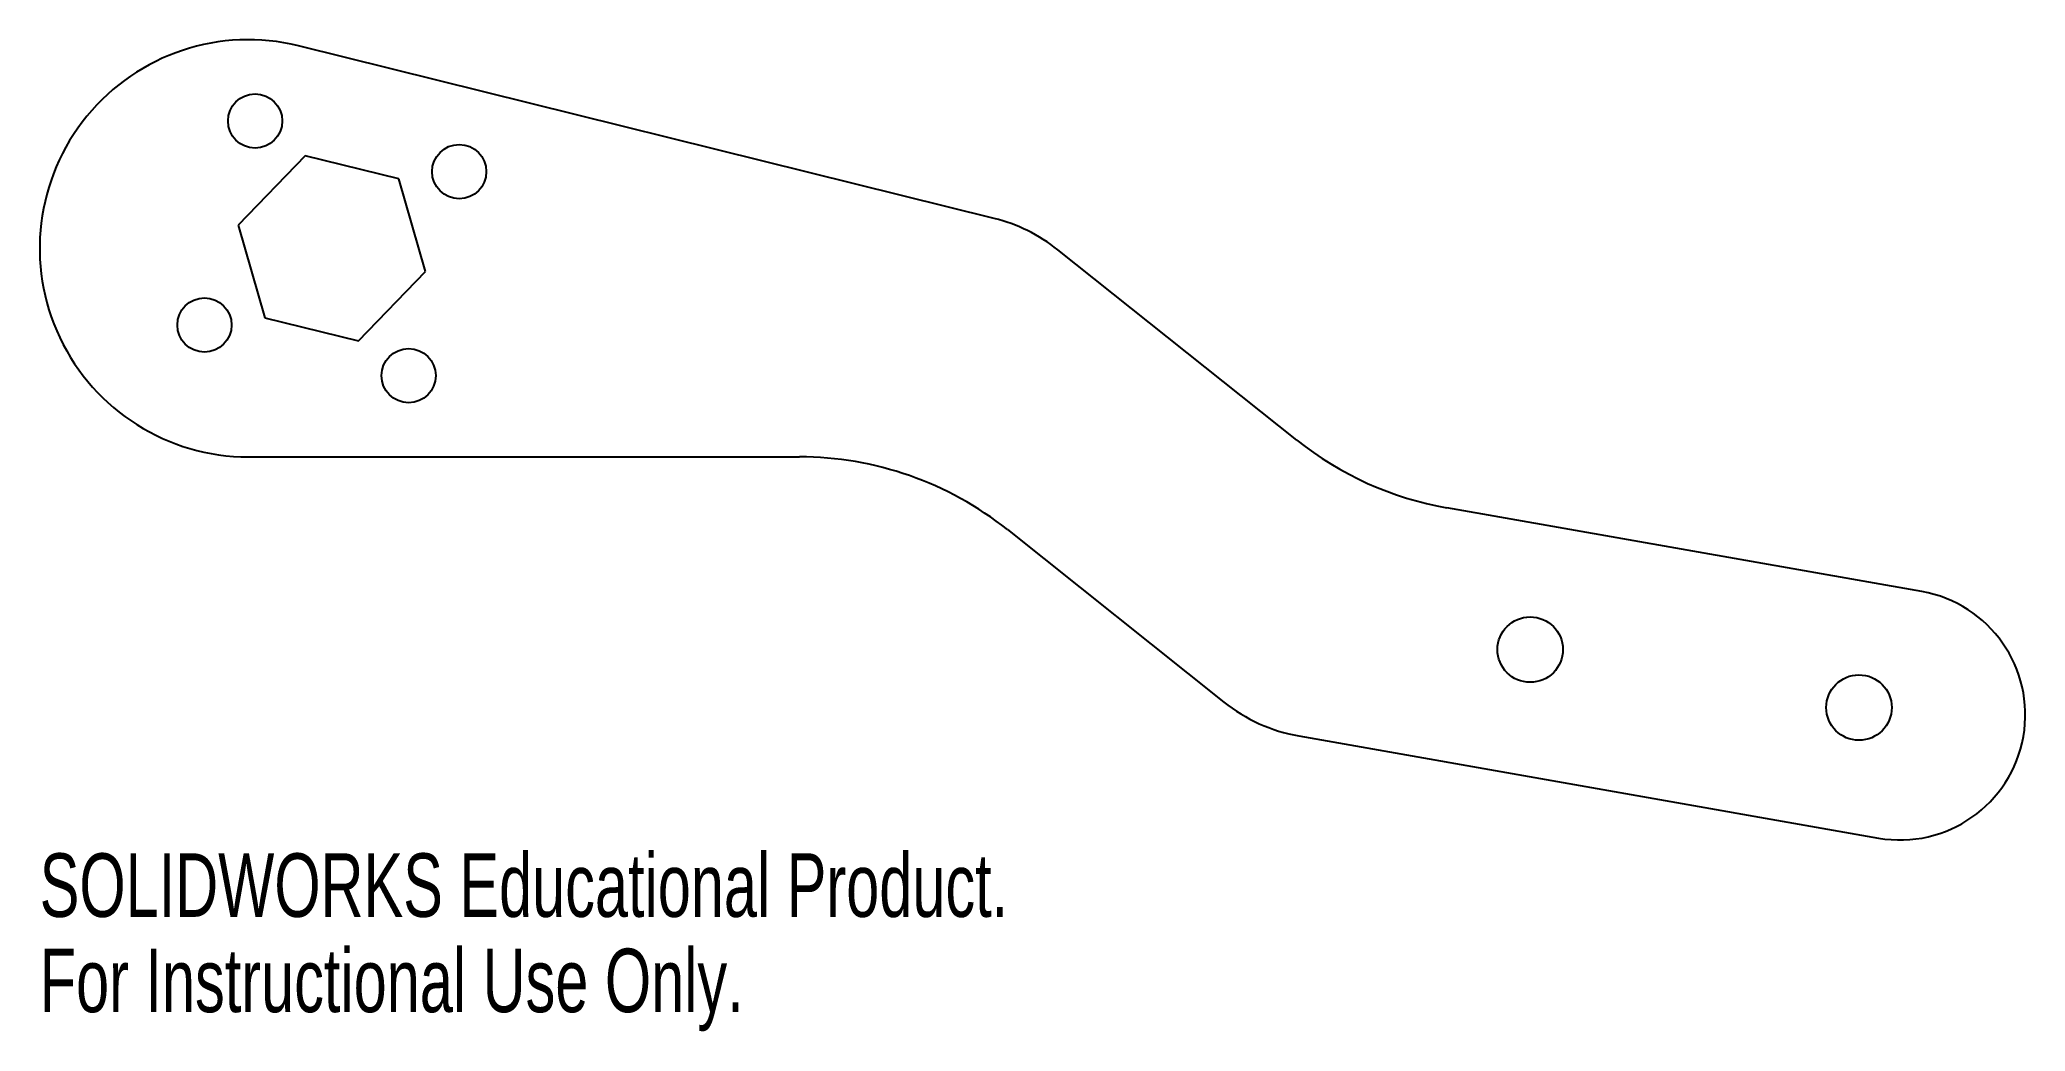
# Model space of a CAD drawing. Header units: inches. Extents: x -0.63 to 5.32, y -1.72 to 1.25.
import ezdxf

# ---------------------------------------------------------------- set-up
doc = ezdxf.new("R2010")
doc.units = ezdxf.units.IN
doc.header["$MEASUREMENT"] = 0
doc.styles.add('SLDTEXTSTYLE0', font='TXT', dxfattribs={"width": 0.7})

msp = doc.modelspace()

# ---------------------------------------------------------------- linework, layer by layer
at = {"color": 7, "linetype": 'Continuous', "lineweight": 25}
for p, q in [((2.2335, 0.7148), (0.1505, 1.2316)), ((0.1701, 0.9024), (-0.0302, 0.6945)), ((0.4503, 0.8329), (0.1701, 0.9024)), ((0.5302, 0.5555), (0.4503, 0.8329)), ((-0.0302, 0.6945), (0.0497, 0.4171)), ((3.1404, 0.0503), (2.4247, 0.6206)), ((0.3299, 0.3476), (0.5302, 0.5555)), ((0.0497, 0.4171), (0.3299, 0.3476)), ((0, 0), (1.6503, 0)), ((5.0124, -0.4033), (3.59, -0.1524)), ((2.2735, -0.2179), (2.9218, -0.7345)), ((3.1465, -0.8358), (4.8822, -1.1419))]:
    msp.add_line(p, q, dxfattribs=at)
for centre, radius in [((0.0202, 1.0065), 0.0812), ((0.6315, 0.8548), 0.0812), ((-0.1315, 0.3952), 0.0812), ((0.4798, 0.2435), 0.0812), ((3.8394, -0.5772), 0.098), ((4.8242, -0.7509), 0.098)]:
    msp.add_circle(centre, radius, dxfattribs=at)
for centre, radius, start, end in [((0, 0.625), 0.625, 76.06599, 270), ((2.1131, 0.2295), 0.5, 51.45237, 76.06599), ((1.6503, -1), 1, 51.45237, 90), ((3.7636, 0.8324), 1, 231.45237, 260), ((4.9473, -0.7726), 0.375, 260, 80), ((3.2334, -0.3434), 0.5, 231.45237, 260)]:
    msp.add_arc(centre, radius, start, end, dxfattribs=at)

# ---------------------------------------------------------------- texts
at = {"color": 7, "linetype": 'Continuous', "char_height": 0.1903, "attachment_point": 1, "style": 'SLDTEXTSTYLE0'}
for s, insert in [('SOLIDWORKS Educational Product.', (-0.625, -1.1877)), ('For Instructional Use Only.', (-0.625, -1.4732))]:
    msp.add_mtext(s, dxfattribs=dict(at, insert=insert))

doc.saveas('drawing.dxf')
